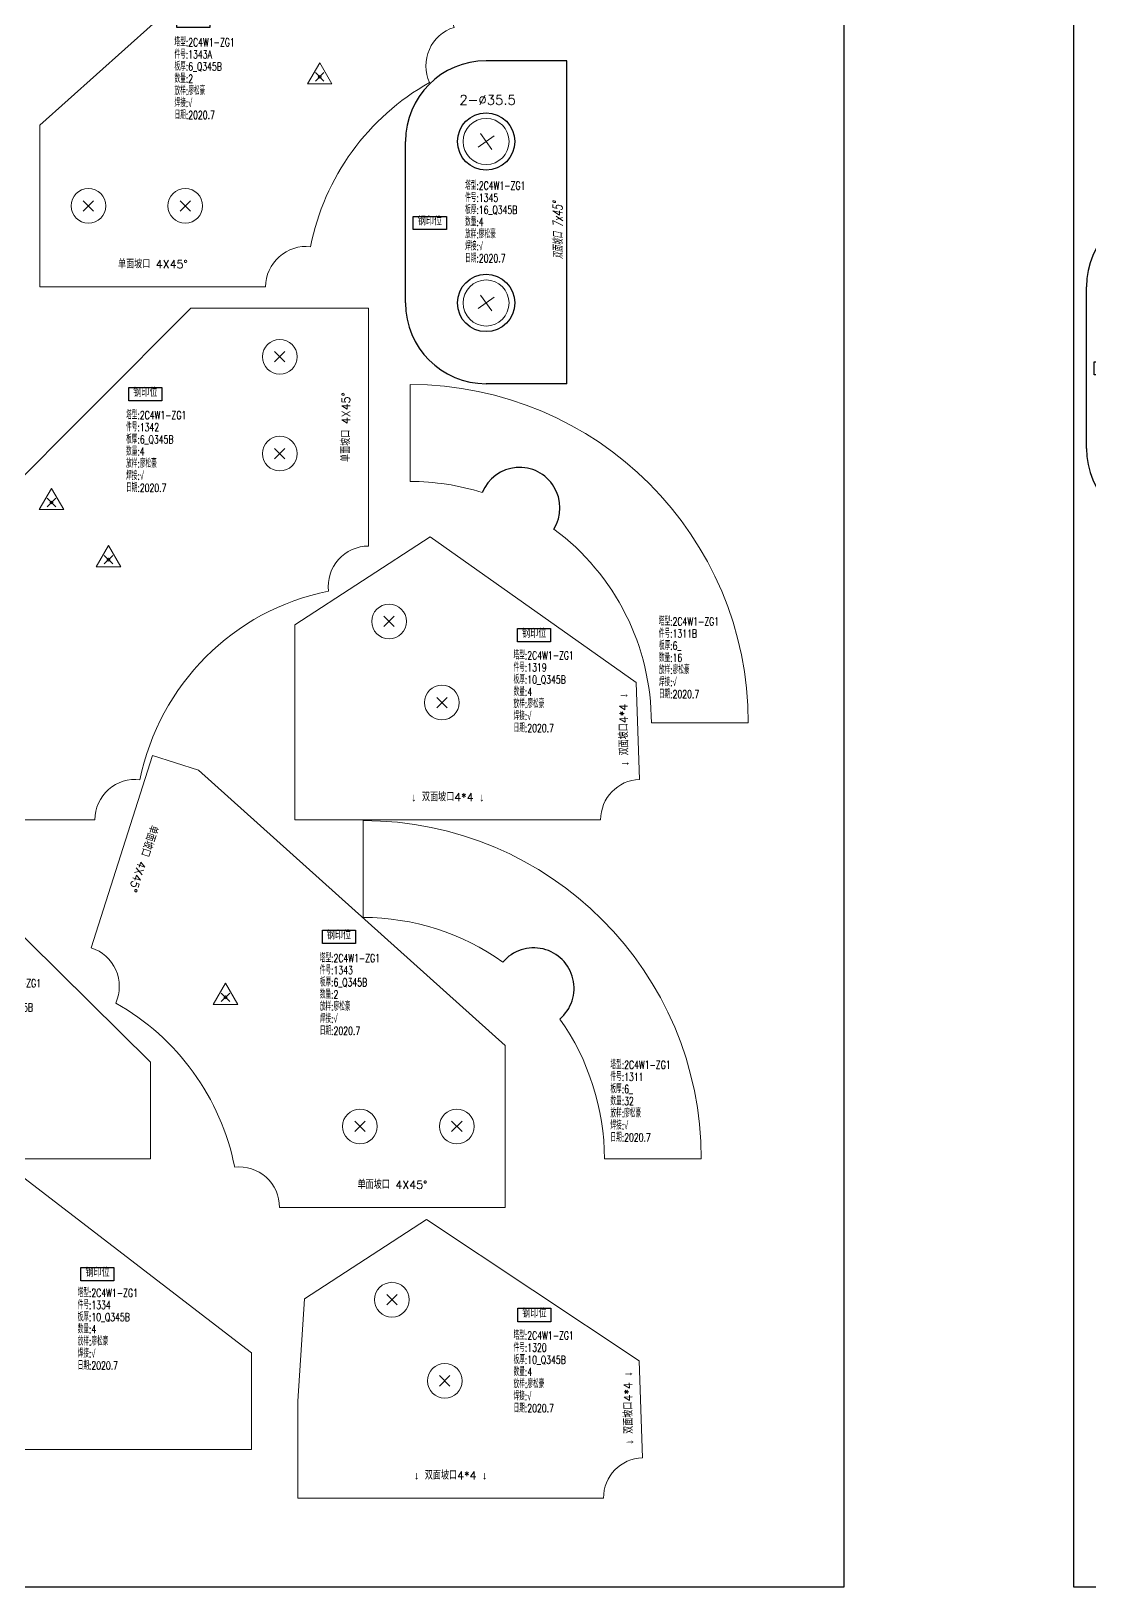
# Model space of a CAD drawing. Extents: x 154981 to 165753, y -86801 to -82885.
# Drawn here: x 158574 to 159230, y -86801 to -85838 of the extents above; entities that cross this region are included whole.
import ezdxf
from ezdxf.enums import TextEntityAlignment as Align

# ---------------------------------------------------------------- set-up
doc = ezdxf.new("R2010")
doc.units = 0
doc.header["$MEASUREMENT"] = 0
doc.linetypes.add('HIDDEN', pattern=[9.525, 6.35, -3.175])
doc.linetypes.add('长虚线', pattern=[10, 6, -4])
doc.layers.get('0').update_dxf_attribs({"linetype": 'CONTINUOUS', "lineweight": 25})
for name, color, linetype, lineweight in [('1', 7, 'CONTINUOUS', 25), ('2', 7, 'CONTINUOUS', 25), ('5', 7, 'CONTINUOUS', 25)]:
    doc.layers.add(name, color=color, linetype=linetype, lineweight=lineweight)
doc.layers.add('1254', color=7, linetype='CONTINUOUS')
doc.styles.get("Standard").update_dxf_attribs({"font": 'simplex.shx', "width": 0.7, "height": 3, "bigfont": 'gbhzfs.shx'})

# ---------------------------------------------------------------- blocks, each defined once
blk = doc.blocks.new('板孔默认')
at = {"layer": '5', "color": 7, "linetype": 'Continuous', "lineweight": 13}
for p, q in [((-0.3, -0.3), (0.3, 0.3)), ((0.3, -0.3), (-0.3, 0.3))]:
    blk.add_line(p, q, dxfattribs=at)
blk.add_circle((0, 0), 1, dxfattribs=at)
blk = doc.blocks.new('PLKM_ccaeba34-fa1f-492a-9e0b-f58ef72113df', base_point=(166343.43, -89466.99))
at = {"color": 3, "linetype": 'Continuous'}
for p, q in [((166174.96, -89366.99), (166124.92, -89366.99)), ((166174.97, -89566.99), (166174.96, -89366.99)), ((166074.92, -89516.99), (166074.92, -89416.99)), ((166174.97, -89566.99), (166124.92, -89566.99))]:
    blk.add_line(p, q, dxfattribs=at)
blk.add_lwpolyline([(166079.84, -89463.5), (166100.37, -89463.5), (166100.37, -89471.55), (166079.84, -89471.55)], close=True, dxfattribs=at)
for centre in [(166124.92, -89416.99), (166124.92, -89516.99)]:
    blk.add_circle(centre, 17.75, dxfattribs=at)
for centre, start, end in [((166124.92, -89416.99), 90, 180), ((166124.92, -89516.99), 180, 270)]:
    blk.add_arc(centre, 50, start, end, dxfattribs=at)
at = {"layer": '1254', "color": 141, "linetype": 'HIDDEN'}
blk.add_point((166124.92, -89416.99), dxfattribs=at)
at = {"layer": '1', "color": 7, "linetype": 'Continuous', "lineweight": 13, "xscale": 14.24999999999608, "yscale": 14.25, "zscale": 14.25, "rotation": 350.4873646277278}
for p in [(166124.92, -89416.99), (166124.92, -89516.99)]:
    blk.add_blockref('板孔默认', p, dxfattribs=at)
at = {"layer": '1', "color": 7, "linetype": 'Continuous', "lineweight": 13}
blk.add_text('2-%%c35.5', height=6, dxfattribs=at).set_placement((166125.86, -89396.05), align=Align.BOTTOM_CENTER)
at = {"layer": '1', "color": 6, "linetype": 'Continuous', "lineweight": 13}
blk.add_text('钢印位', height=5, dxfattribs=at).set_placement((166090.15, -89470.42), align=Align.BOTTOM_CENTER)
at = {"layer": '1', "color": 7, "linetype": 'Continuous', "lineweight": 13, "insert": (166111.94, -89441.82), "char_height": 5, "width": 500, "attachment_point": 1, "line_spacing_factor": 0.9}
blk.add_mtext('塔型:2C4W1-ZG1\\P件号:1731\\P板厚:16_Q345B\\P数量:4\\P放样:廖松豪\\P焊接:√\\P日期:2020.7', dxfattribs=at)
at = {"layer": '2', "color": 7, "linetype": 'Continuous', "lineweight": 13, "oblique": 12, "width": 0.7}
blk.add_text('双面坡口 7x45%%D', height=6, rotation=90.62641, dxfattribs=at).set_placement((166172.63, -89489.89))
blk = doc.blocks.new('PLKM_113cbe3e-026c-4961-ab5d-ee6380c897b8', base_point=(170789.6, -88331.66))
at = {"color": 3, "linetype": 'Continuous'}
for p, q in [((170621.13, -88231.66), (170571.1, -88231.66)), ((170621.14, -88431.66), (170621.13, -88231.66)), ((170521.1, -88381.66), (170521.1, -88281.66)), ((170621.14, -88431.66), (170571.1, -88431.66))]:
    blk.add_line(p, q, dxfattribs=at)
blk.add_lwpolyline([(170526.01, -88328.17), (170546.54, -88328.17), (170546.54, -88336.21), (170526.01, -88336.21)], close=True, dxfattribs=at)
for centre in [(170571.1, -88281.66), (170571.1, -88381.66)]:
    blk.add_circle(centre, 17.75, dxfattribs=at)
for centre, start, end in [((170571.1, -88281.66), 90, 180), ((170571.1, -88381.66), 180, 270)]:
    blk.add_arc(centre, 50, start, end, dxfattribs=at)
at = {"layer": '1254', "color": 141, "linetype": 'HIDDEN'}
blk.add_point((170571.1, -88281.66), dxfattribs=at)
at = {"layer": '1', "color": 7, "linetype": 'Continuous', "lineweight": 13, "xscale": 14.24999999999608, "yscale": 14.25, "zscale": 14.25, "rotation": 350.4873646277278}
for p in [(170571.1, -88281.66), (170571.1, -88381.66)]:
    blk.add_blockref('板孔默认', p, dxfattribs=at)
at = {"layer": '1', "color": 7, "linetype": 'Continuous', "lineweight": 13}
blk.add_text('2-%%c35.5', height=6, dxfattribs=at).set_placement((170572.03, -88260.71), align=Align.BOTTOM_CENTER)
at = {"layer": '1', "color": 6, "linetype": 'Continuous', "lineweight": 13}
blk.add_text('钢印位', height=5, dxfattribs=at).set_placement((170536.32, -88335.08), align=Align.BOTTOM_CENTER)
at = {"layer": '1', "color": 7, "linetype": 'Continuous', "lineweight": 13, "insert": (170558.11, -88306.49), "char_height": 5, "width": 500, "attachment_point": 1, "line_spacing_factor": 0.9}
blk.add_mtext('塔型:2C4W1-ZG1\\P件号:1345\\P板厚:16_Q345B\\P数量:4\\P放样:廖松豪\\P焊接:√\\P日期:2020.7', dxfattribs=at)
at = {"layer": '2', "color": 7, "linetype": 'Continuous', "lineweight": 13, "oblique": 12, "width": 0.7}
blk.add_text('双面坡口 7x45%%D', height=6, rotation=90.62641, dxfattribs=at).set_placement((170618.8, -88354.55))
blk = doc.blocks.new('PLKM_b34c7477-2c70-4d22-99ed-d2d6e88643ec', base_point=(158054.21, -88330.96))
at = {"color": 3, "linetype": 'Continuous'}
blk.add_arc((157833.31, -88330), 25, 310.20378, 139.79622, dxfattribs=at)
at = {"layer": '1', "color": 7, "linetype": 'Continuous', "lineweight": 18}
for p, q in [((157727.6, -88286.21), (157727.6, -88226.21)), ((157937.1, -88435.71), (157877.1, -88435.71))]:
    blk.add_line(p, q, dxfattribs=at)
for radius, start, end in [(209.5, 360, 90), (149.5, 54.59243, 90), (149.5, 0, 35.40757)]:
    blk.add_arc((157727.6, -88435.71), radius, start, end, dxfattribs=at)
at = {"layer": '1', "color": 7, "linetype": 'Continuous', "lineweight": 13, "insert": (157880.81, -88374.93), "char_height": 5, "width": 500, "attachment_point": 1, "line_spacing_factor": 0.9}
blk.add_mtext('塔型:2C4W1-ZG1\\P件号:1311\\P板厚:6_\\P数量:32\\P放样:廖松豪\\P焊接:√\\P日期:2020.7', dxfattribs=at)
blk = doc.blocks.new('PLKM_3aa315e0-ae8e-4901-8813-c3475d2fadb3', base_point=(158464.16, -88330.96))
at = {"color": 3, "linetype": 'Continuous'}
blk.add_arc((158204.92, -88302.53), 25, 328.30349, 157.7201, dxfattribs=at)
at = {"layer": '1', "color": 7, "linetype": 'Continuous', "lineweight": 18}
for p, q in [((158137.1, -88286.21), (158137.1, -88226.21)), ((158346.6, -88435.71), (158286.6, -88435.71))]:
    blk.add_line(p, q, dxfattribs=at)
for radius, start, end in [(209.5, 360, 90), (149.5, 72.60546, 90), (149.5, 0, 53.41813)]:
    blk.add_arc((158137.1, -88435.71), radius, start, end, dxfattribs=at)
at = {"layer": '1', "color": 7, "linetype": 'Continuous', "lineweight": 13, "insert": (158291.23, -88370.41), "char_height": 5, "width": 500, "attachment_point": 1, "line_spacing_factor": 0.9}
blk.add_mtext('塔型:2C4W1-ZG1\\P件号:1311B\\P板厚:6_\\P数量:16\\P放样:廖松豪\\P焊接:√\\P日期:2020.7', dxfattribs=at)
blk = doc.blocks.new('板孔21.5')
at = {"layer": '5', "color": 7, "linetype": 'Continuous', "lineweight": 13}
for p, q in [((-0.3, -0.3), (0.3, 0.3)), ((0.3, -0.3), (-0.3, 0.3))]:
    blk.add_line(p, q, dxfattribs=at)
blk.add_circle((0, 0), 1, dxfattribs=at)
blk = doc.blocks.new('PLKM_2c6df0b4-643d-4b7d-9b04-3290ea6cca13', base_point=(159654.76, -88334.71))
at = {"color": 3, "linetype": 'Continuous'}
blk.add_lwpolyline([(159563, -88309.28), (159583.45, -88309.28), (159583.45, -88317.66), (159563, -88317.66)], close=True, dxfattribs=at)
at = {"layer": '1', "color": 7, "linetype": 'Continuous', "lineweight": 18}
for p, q in [((159415.41, -88233.7), (159249.24, -88375.71)), ((159525.35, -88237.47), (159415.41, -88233.7)), ((159665.35, -88375.71), (159525.35, -88237.47)), ((159249.24, -88375.71), (159249.24, -88435.71)), ((159665.35, -88435.71), (159665.35, -88375.71)), ((159249.24, -88435.71), (159665.35, -88435.71))]:
    blk.add_line(p, q, dxfattribs=at)
at = {"layer": '1', "color": 7, "linetype": 'Continuous', "lineweight": 13, "xscale": 10.75, "yscale": 10.75, "zscale": 10.75}
for p in [(159464.35, -88265.4), (159462.3, -88325.36), (159460.24, -88385.33)]:
    blk.add_blockref('板孔21.5', p, dxfattribs=at)
at = {"layer": '1', "color": 6, "linetype": 'Continuous', "lineweight": 13}
blk.add_text('钢印位', height=5, dxfattribs=at).set_placement((159573.3, -88316.55), align=Align.BOTTOM_CENTER)
at = {"layer": '1', "color": 7, "linetype": 'Continuous', "lineweight": 13}
blk.add_text('↓ 双面坡口4*4 ↓', height=5, dxfattribs=at).set_placement((159457.29, -88425.71), align=Align.BOTTOM_CENTER)
at = {"layer": '1', "color": 7, "linetype": 'Continuous', "lineweight": 13, "insert": (159560.28, -88324.43), "char_height": 5, "width": 500, "attachment_point": 1, "line_spacing_factor": 0.9}
blk.add_mtext('塔型:2C4W1-ZG1\\P件号:1313\\P板厚:10_Q345B\\P数量:4\\P放样:廖松豪\\P焊接:√\\P日期:2020.7', dxfattribs=at)
blk = doc.blocks.new('PLKM_c5e87289-7125-483e-998e-2736398a0928', base_point=(162223.4, -88348.08))
at = {"color": 3, "linetype": 'Continuous'}
blk.add_lwpolyline([(162043.59, -88317.21), (162064.04, -88317.21), (162064.04, -88325.6), (162043.59, -88325.6)], close=True, dxfattribs=at)
at = {"layer": '1', "color": 7, "linetype": 'Continuous', "lineweight": 18}
for p, q in [((161989.5, -88260.45), (161905.71, -88315.02)), ((162117.11, -88350.76), (161989.5, -88260.45)), ((161905.71, -88315.02), (161905.71, -88435.71)), ((162119.17, -88410.73), (162117.11, -88350.76)), ((161905.71, -88435.71), (162095.02, -88435.71))]:
    blk.add_line(p, q, dxfattribs=at)
blk.add_arc((162120.02, -88435.71), 25, 91.9641, 180, dxfattribs=at)
at = {"layer": '1', "color": 7, "linetype": 'Continuous', "lineweight": 13, "xscale": 10.75, "yscale": 10.75, "zscale": 10.75}
for p in [(161963.98, -88312.88), (161996.72, -88363.15)]:
    blk.add_blockref('板孔21.5', p, dxfattribs=at)
at = {"layer": '1', "color": 6, "linetype": 'Continuous', "lineweight": 13}
blk.add_text('钢印位', height=5, dxfattribs=at).set_placement((162053.89, -88324.49), align=Align.BOTTOM_CENTER)
at = {"layer": '1', "color": 7, "linetype": 'Continuous', "lineweight": 13}
blk.add_text('↓ 双面坡口4*4 ↓', height=5, rotation=91, dxfattribs=at).set_placement((162113.41, -88379.84), align=Align.BOTTOM_CENTER)
blk.add_text('↓ 双面坡口4*4 ↓', height=5, dxfattribs=at).set_placement((162000.36, -88425.71), align=Align.BOTTOM_CENTER)
at = {"layer": '1', "color": 7, "linetype": 'Continuous', "lineweight": 13, "insert": (162041.1, -88331.41), "char_height": 5, "width": 500, "attachment_point": 1, "line_spacing_factor": 0.9}
blk.add_mtext('塔型:2C4W1-ZG1\\P件号:1319\\P板厚:10_Q345B\\P数量:4\\P放样:廖松豪\\P焊接:√\\P日期:2020.7', dxfattribs=at)
blk = doc.blocks.new('PLKM_6c16efef-1633-4688-b5a5-964e67146872', base_point=(162635.97, -88349.45))
at = {"color": 3, "linetype": 'Continuous'}
blk.add_lwpolyline([(162455.42, -88318.14), (162475.87, -88318.14), (162475.87, -88326.52), (162455.42, -88326.52)], close=True, dxfattribs=at)
at = {"layer": '1', "color": 7, "linetype": 'Continuous', "lineweight": 18}
for p, q in [((162398.77, -88263.18), (162323.36, -88312.3)), ((162530.57, -88350.76), (162398.77, -88263.18)), ((162323.36, -88312.3), (162319.17, -88375.71)), ((162532.63, -88410.73), (162530.57, -88350.76)), ((162319.17, -88375.71), (162319.17, -88435.71)), ((162319.17, -88435.71), (162508.48, -88435.71))]:
    blk.add_line(p, q, dxfattribs=at)
blk.add_arc((162533.48, -88435.71), 25, 91.96359, 180, dxfattribs=at)
at = {"layer": '1', "color": 7, "linetype": 'Continuous', "lineweight": 13, "xscale": 10.75, "yscale": 10.75, "zscale": 10.75}
for p in [(162377.44, -88312.88), (162410.18, -88363.15)]:
    blk.add_blockref('板孔21.5', p, dxfattribs=at)
at = {"layer": '1', "color": 6, "linetype": 'Continuous', "lineweight": 13}
blk.add_text('钢印位', height=5, dxfattribs=at).set_placement((162465.71, -88325.41), align=Align.BOTTOM_CENTER)
at = {"layer": '1', "color": 7, "linetype": 'Continuous', "lineweight": 13}
blk.add_text('↓ 双面坡口4*4 ↓', height=5, rotation=91, dxfattribs=at).set_placement((162527.92, -88379.89), align=Align.BOTTOM_CENTER)
blk.add_text('↓ 双面坡口4*4 ↓', height=5, dxfattribs=at).set_placement((162413.82, -88425.71), align=Align.BOTTOM_CENTER)
at = {"layer": '1', "color": 7, "linetype": 'Continuous', "lineweight": 13, "insert": (162452.78, -88332.57), "char_height": 5, "width": 500, "attachment_point": 1, "line_spacing_factor": 0.9}
blk.add_mtext('塔型:2C4W1-ZG1\\P件号:1320\\P板厚:10_Q345B\\P数量:4\\P放样:廖松豪\\P焊接:√\\P日期:2020.7', dxfattribs=at)
blk = doc.blocks.new('PLKM_cfa9c61f-b825-4eb1-bb3c-6c148e2ca269', base_point=(165940.12, -88349.44))
at = {"color": 3, "linetype": 'Continuous'}
blk.add_lwpolyline([(165846.37, -88322.88), (165866.81, -88322.88), (165866.81, -88331.26), (165846.37, -88331.26)], close=True, dxfattribs=at)
at = {"layer": '1', "color": 7, "linetype": 'Continuous', "lineweight": 18}
for p, q in [((165686.07, -88263.17), (165535.92, -88375.71)), ((165811, -88267.46), (165686.07, -88263.17)), ((165952.02, -88375.71), (165811, -88267.46)), ((165535.92, -88375.71), (165535.92, -88435.71)), ((165952.02, -88435.71), (165952.02, -88375.71)), ((165535.92, -88435.71), (165952.02, -88435.71))]:
    blk.add_line(p, q, dxfattribs=at)
at = {"layer": '1', "color": 7, "linetype": 'Continuous', "lineweight": 13, "xscale": 10.75, "yscale": 10.75, "zscale": 10.75}
for p in [(165748.97, -88325.36), (165746.92, -88385.33)]:
    blk.add_blockref('板孔21.5', p, dxfattribs=at)
at = {"layer": '1', "color": 6, "linetype": 'Continuous', "lineweight": 13}
blk.add_text('钢印位', height=5, dxfattribs=at).set_placement((165856.66, -88330.15), align=Align.BOTTOM_CENTER)
at = {"layer": '1', "color": 7, "linetype": 'Continuous', "lineweight": 13}
blk.add_text('↓ 双面坡口4*4 ↓', height=5, dxfattribs=at).set_placement((165743.97, -88425.71), align=Align.BOTTOM_CENTER)
at = {"layer": '1', "color": 7, "linetype": 'Continuous', "lineweight": 13, "insert": (165844.32, -88336.18), "char_height": 5, "width": 500, "attachment_point": 1, "line_spacing_factor": 0.9}
blk.add_mtext('塔型:2C4W1-ZG1\\P件号:1334\\P板厚:10_Q345B\\P数量:4\\P放样:廖松豪\\P焊接:√\\P日期:2020.7', dxfattribs=at)
blk = doc.blocks.new('板孔17.5')
at = {"layer": '5', "color": 7, "linetype": 'Continuous', "lineweight": 13}
for p, q in [((0, 1), (-0.866, -0.5)), ((-0.3, -0.3), (0.3, 0.3)), ((0.3, -0.3), (-0.3, 0.3)), ((0.866, -0.5), (0, 1)), ((-0.866, -0.5), (0.866, -0.5))]:
    blk.add_line(p, q, dxfattribs=at)
at = {"layer": '5', "color": 7, "linetype": 'Continuous', "lineweight": 0}
blk.add_circle((0, 0), 0.1, dxfattribs=at)
blk = doc.blocks.new('PLKM_b1f44ca9-3927-4c72-8748-1ba2e42d72c1', base_point=(169235.15, -88277.35))
at = {"color": 3, "linetype": 'Continuous'}
blk.add_lwpolyline([(169070.08, -88167.96), (169090.53, -88167.96), (169090.53, -88176.35), (169070.08, -88176.35)], close=True, dxfattribs=at)
at = {"layer": '1', "color": 7, "linetype": 'Continuous', "lineweight": 18}
for p, q in [((169108.61, -88118.99), (168901.89, -88325.71)), ((169218.61, -88118.99), (169108.61, -88118.99)), ((169218.61, -88266.23), (169218.61, -88118.99)), ((168901.89, -88325.71), (168901.89, -88435.71)), ((168901.89, -88435.71), (169049.13, -88435.71))]:
    blk.add_line(p, q, dxfattribs=at)
for centre, start, end in [((169218.61, -88291.23), 90, 186.62591), ((169074.13, -88435.71), 83.37408, 180)]:
    blk.add_arc(centre, 25, start, end, dxfattribs=at)
blk.add_ellipse((169223.72, -88440.82), major_axis=(105.94, -105.94), ratio=0.997854, start_param=2.556524, end_param=3.726661, dxfattribs=at)
at = {"layer": '1', "color": 7, "linetype": '长虚线', "lineweight": 13}
for name, p, xscale, yscale, zscale in [('板孔21.5', (169163.61, -88148.99), 10.75, 10.75, 10.75), ('板孔21.5', (169163.61, -88208.99), 10.75, 10.75, 10.75), ('板孔17.5', (169022.19, -88239.29), 8.75, 8.75, 8.75), ('板孔17.5', (169057.54, -88274.65), 8.75, 8.75, 8.75), ('板孔21.5', (168931.89, -88380.71), 10.75, 10.75, 10.75), ('板孔21.5', (168991.89, -88380.71), 10.75, 10.75, 10.75)]:
    blk.add_blockref(name, p, dxfattribs=dict(at, xscale=xscale, yscale=yscale, zscale=zscale))
at = {"layer": '1', "color": 6, "linetype": 'Continuous', "lineweight": 13}
blk.add_text('钢印位', height=5, dxfattribs=at).set_placement((169080.38, -88175.24), align=Align.BOTTOM_CENTER)
at = {"layer": '1', "color": 7, "linetype": 'Continuous', "lineweight": 13}
blk.add_text('单面坡口 4X45%%D', height=5, rotation=90, dxfattribs=at).set_placement((169208.61, -88192.61), align=Align.BOTTOM_CENTER)
blk.add_text('单面坡口 4X45%%D', height=5, dxfattribs=at).set_placement((168975.51, -88425.71), align=Align.BOTTOM_CENTER)
at = {"layer": '1', "color": 7, "linetype": 'Continuous', "lineweight": 13, "insert": (169068.4, -88182.66), "char_height": 5, "width": 500, "attachment_point": 1, "line_spacing_factor": 0.9}
blk.add_mtext('塔型:2C4W1-ZG1\\P件号:1342\\P板厚:6_Q345B\\P数量:4\\P放样:廖松豪\\P焊接:√\\P日期:2020.7', dxfattribs=at)
blk = doc.blocks.new('PLKM_ddd8681a-e3f3-47d9-ae84-b75eac748165', base_point=(169710.28, -88295.85))
at = {"color": 3, "linetype": 'Continuous'}
blk.add_lwpolyline([(169503.29, -88266.8), (169523.74, -88266.8), (169523.74, -88275.18), (169503.29, -88275.18)], close=True, dxfattribs=at)
at = {"layer": '1', "color": 7, "linetype": 'Continuous', "lineweight": 18}
for p, q in [((169608.58, -88165.09), (169418.61, -88335.58)), ((169637.17, -88155.99), (169608.58, -88165.09)), ((169675.07, -88275.03), (169637.17, -88155.99)), ((169418.61, -88335.58), (169418.61, -88435.71)), ((169418.61, -88435.71), (169558.4, -88435.71))]:
    blk.add_line(p, q, dxfattribs=at)
for centre, start, end in [((169682.65, -88298.85), 107.65991, 204.49399), ((169583.4, -88435.71), 83.58413, 180)]:
    blk.add_arc(centre, 25, start, end, dxfattribs=at)
blk.add_ellipse((169732.86, -88439.84), major_axis=(-46.7, -142.29), ratio=0.998259, start_param=3.968969, end_param=4.834291, dxfattribs=at)
at = {"layer": '1', "color": 7, "linetype": '长虚线', "lineweight": 13}
for name, p, xscale, yscale, zscale in [('板孔17.5', (169591.86, -88305.68), 8.75, 8.75, 8.75), ('板孔21.5', (169448.61, -88385.58), 10.75, 10.75, 10.75), ('板孔21.5', (169508.61, -88385.58), 10.75, 10.75, 10.75)]:
    blk.add_blockref(name, p, dxfattribs=dict(at, xscale=xscale, yscale=yscale, zscale=zscale))
at = {"layer": '1', "color": 7, "linetype": 'Continuous', "lineweight": 13}
blk.add_text('单面坡口 4X45%%D', height=5, rotation=108, dxfattribs=at).set_placement((169646.59, -88218.54), align=Align.BOTTOM_CENTER)
at = {"layer": '1', "color": 6, "linetype": 'Continuous', "lineweight": 13}
blk.add_text('钢印位', height=5, dxfattribs=at).set_placement((169513.58, -88274.07), align=Align.BOTTOM_CENTER)
at = {"layer": '1', "color": 7, "linetype": 'Continuous', "lineweight": 13}
blk.add_text('单面坡口 4X45%%D', height=5, dxfattribs=at).set_placement((169488.5, -88425.71), align=Align.BOTTOM_CENTER)
at = {"layer": '1', "color": 7, "linetype": 'Continuous', "lineweight": 13, "insert": (169501.94, -88281.8), "char_height": 5, "width": 500, "attachment_point": 1, "line_spacing_factor": 0.9}
blk.add_mtext('塔型:2C4W1-ZG1\\P件号:1343A\\P板厚:6_Q345B\\P数量:2\\P放样:廖松豪\\P焊接:√\\P日期:2020.7', dxfattribs=at)
blk = doc.blocks.new('PLKM_9a6f7b68-b0b0-44ce-9825-60ce90d18729', base_point=(170195.87, -88295.85))
at = {"color": 3, "linetype": 'Continuous'}
blk.add_lwpolyline([(170018.24, -88263.97), (170038.68, -88263.97), (170038.68, -88272.35), (170018.24, -88272.35)], close=True, dxfattribs=at)
at = {"layer": '1', "color": 7, "linetype": 'Continuous', "lineweight": 18}
for p, q in [((169912.96, -88155.99), (169875.07, -88275.03)), ((169941.55, -88165.09), (169912.96, -88155.99)), ((170131.52, -88335.58), (169941.55, -88165.09)), ((170131.52, -88435.71), (170131.52, -88335.58)), ((169991.73, -88435.71), (170131.52, -88435.71))]:
    blk.add_line(p, q, dxfattribs=at)
for centre, start, end in [((169867.48, -88298.85), 335.50601, 72.34009), ((169966.73, -88435.71), 360, 96.41587)]:
    blk.add_arc(centre, 25, start, end, dxfattribs=at)
blk.add_ellipse((169817.27, -88439.84), major_axis=(46.7, -142.29), ratio=0.998259, start_param=1.448895, end_param=2.314216, dxfattribs=at)
at = {"layer": '1', "color": 7, "linetype": '长虚线', "lineweight": 13}
for name, p, xscale, yscale, zscale in [('板孔17.5', (169958.28, -88305.68), 8.75, 8.75, 8.75), ('板孔21.5', (170041.52, -88385.58), 10.75, 10.75, 10.75), ('板孔21.5', (170101.52, -88385.58), 10.75, 10.75, 10.75)]:
    blk.add_blockref(name, p, dxfattribs=dict(at, xscale=xscale, yscale=yscale, zscale=zscale))
at = {"layer": '1', "color": 7, "linetype": 'Continuous', "lineweight": 13}
blk.add_text('单面坡口 4X45%%D', height=5, rotation=252, dxfattribs=at).set_placement((169903.54, -88218.54), align=Align.BOTTOM_CENTER)
at = {"layer": '1', "color": 6, "linetype": 'Continuous', "lineweight": 13}
blk.add_text('钢印位', height=5, dxfattribs=at).set_placement((170028.53, -88271.25), align=Align.BOTTOM_CENTER)
at = {"layer": '1', "color": 7, "linetype": 'Continuous', "lineweight": 13}
blk.add_text('单面坡口 4X45%%D', height=5, dxfattribs=at).set_placement((170061.63, -88425.71), align=Align.BOTTOM_CENTER)
at = {"layer": '1', "color": 7, "linetype": 'Continuous', "lineweight": 13, "insert": (170016.66, -88278.87), "char_height": 5, "width": 500, "attachment_point": 1, "line_spacing_factor": 0.9}
blk.add_mtext('塔型:2C4W1-ZG1\\P件号:1343\\P板厚:6_Q345B\\P数量:2\\P放样:廖松豪\\P焊接:√\\P日期:2020.7', dxfattribs=at)

msp = doc.modelspace()

# ---------------------------------------------------------------- linework, layer by layer
at = {"color": 3, "linetype": 'Continuous'}
for points in [[(157297.75925, -85571.357), (157297.75925, -86801.357), (159077.49628, -86801.357), (159077.49628, -85571.357)], [(159219.58554, -85571.357), (159219.58554, -86801.357), (160281.0105, -86801.357), (160281.0105, -85571.357)]]:
    msp.add_lwpolyline(points, close=True, dxfattribs=at)

# ---------------------------------------------------------------- block references
for name, p in [('PLKM_ddd8681a-e3f3-47d9-ae84-b75eac748165', (158871.09286, -85856.4972)), ('PLKM_113cbe3e-026c-4961-ab5d-ee6380c897b8', (159074.25065, -85956.357)), ('PLKM_ccaeba34-fa1f-492a-9e0b-f58ef72113df', (159496.07694, -86046.357)), ('PLKM_b1f44ca9-3927-4c72-8748-1ba2e42d72c1', (158799.50317, -86167.99819)), ('PLKM_3aa315e0-ae8e-4901-8813-c3475d2fadb3', (159135.69304, -86161.607)), ('PLKM_c5e87289-7125-483e-998e-2736398a0928', (159055.06451, -86238.72599)), ('PLKM_9a6f7b68-b0b0-44ce-9825-60ce90d18729', (158931.9606, -86426.4972)), ('PLKM_2c6df0b4-643d-4b7d-9b04-3290ea6cca13', (158637.2399, -86435.35298)), ('PLKM_b34c7477-2c70-4d22-99ed-d2d6e88643ec', (159106.15091, -86431.607)), ('PLKM_cfa9c61f-b825-4eb1-bb3c-6c148e2ca269', (158698.5613, -86630.08712)), ('PLKM_6c16efef-1633-4688-b5a5-964e67146872', (159055.9531, -86660.09098))]:
    msp.add_blockref(name, p, dxfattribs=at)

doc.saveas('drawing.dxf')
